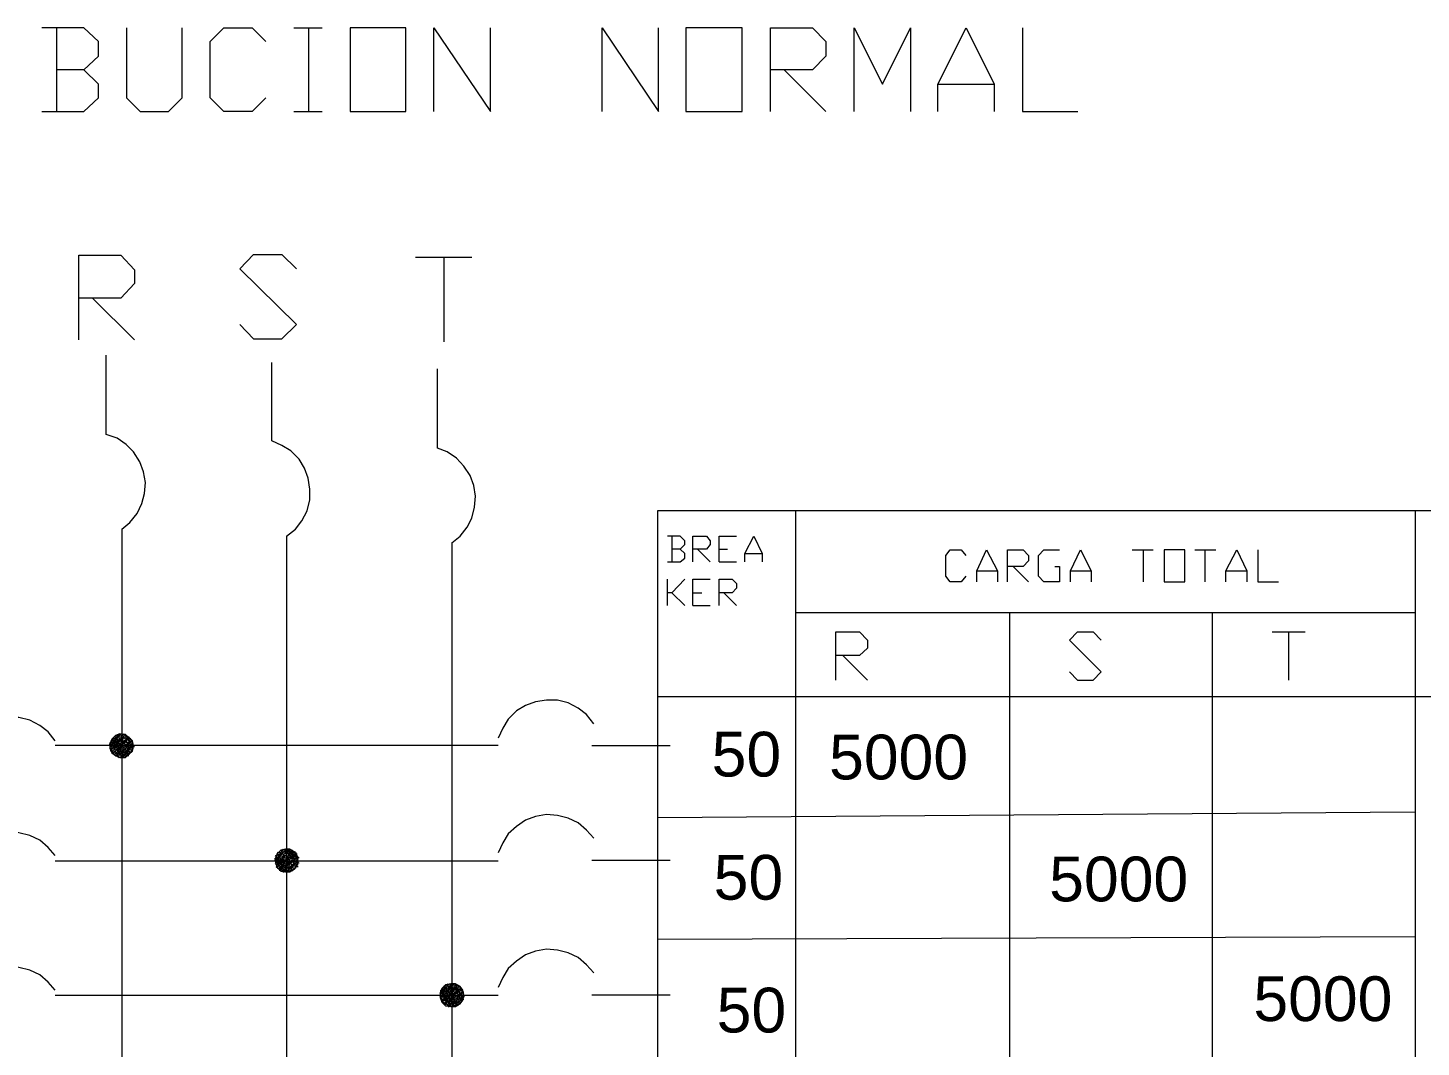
# Model space of a CAD drawing. Header units: metres. Extents: x 0 to 175, y -70 to 21.
# Drawn here: x 60.83 to 63.636, y -41.946 to -39.893 of the extents above; entities that cross this region are included whole.
import ezdxf

# ---------------------------------------------------------------- set-up
doc = ezdxf.new("R2010")
doc.units = ezdxf.units.M
doc.header["$LTSCALE"] = 0.5
doc.layers.add('TABLA', color=7, linetype='Continuous')
doc.layers.add('TABLERO', color=7, linetype='Continuous')
doc.styles.get("Standard").update_dxf_attribs({"font": 'arial.ttf'})

msp = doc.modelspace()

# ---------------------------------------------------------------- linework, layer by layer
at = {"layer": 'TABLA', "color": 7, "linetype": 'Continuous', "lineweight": 18, "true_color": 0x000007}
for p, q in [((60.8875, -39.8931), (60.8875, -40.0616)), ((61.3656, -39.8931), (61.4224, -39.8931)), ((61.3949, -39.8931), (61.3949, -40.0616)), ((62.353, -39.9774), (62.4373, -40.0616)), ((62.6626, -40.0067), (62.7762, -40.0067)), ((61.3656, -40.0616), (61.4224, -40.0616)), ((61.6105, -40.3547), (61.7241, -40.3547)), ((61.6673, -40.3547), (61.6673, -40.5251)), ((60.9602, -40.4372), (61.0444, -40.5214)), ((62.3762, -40.8658), (62.3762, -43.1979)), ((63.6238, -40.8658), (63.6238, -43.1979)), ((61.0188, -40.9025), (61.0188, -43.1264)), ((61.3504, -40.9171), (61.3504, -43.1264)), ((61.6838, -40.93), (61.6838, -43.1264)), ((62.1271, -40.9171), (62.1271, -40.9684)), ((62.1784, -40.9428), (62.204, -40.9684)), ((62.2224, -40.9428), (62.2388, -40.9428)), ((62.2224, -40.9684), (62.2572, -40.9684)), ((62.2736, -40.9519), (62.3085, -40.9519)), ((63.054, -40.9446), (63.0962, -40.9446)), ((63.076, -40.9446), (63.076, -41.0087)), ((63.1804, -40.9446), (63.2226, -40.9446)), ((63.2006, -40.9446), (63.2006, -41.0087)), ((62.7408, -40.9867), (62.7829, -40.9867)), ((62.8141, -40.9776), (62.8452, -41.0087)), ((62.9295, -40.9867), (62.9716, -40.9867)), ((63.2427, -40.9867), (63.2849, -40.9867)), ((62.1179, -41.0564), (62.1179, -41.0032)), ((62.1271, -41.0307), (62.1527, -41.0564)), ((62.1692, -41.0307), (62.1875, -41.0307)), ((62.2315, -41.0307), (62.2572, -41.0564)), ((62.1692, -41.0564), (62.204, -41.0564)), ((63.6238, -41.071), (62.3762, -41.071)), ((62.8067, -41.071), (62.8067, -43.1979)), ((63.2152, -41.071), (63.2152, -43.1979)), ((63.3362, -41.1095), (63.4021, -41.1095)), ((63.3691, -41.1095), (63.3691, -41.2066)), ((62.4715, -41.1571), (62.521, -41.2066)), ((62.0978, -41.2395), (65.2395, -41.2395)), ((60.995, -41.3366), (60.995, -41.3348)), ((60.9968, -41.3293), (60.9986, -41.3293)), ((60.9968, -41.333), (60.9986, -41.3311)), ((60.9968, -41.3348), (60.9986, -41.3348)), ((60.9968, -41.3366), (60.9986, -41.3348)), ((60.9986, -41.3275), (61.0005, -41.3256)), ((60.9986, -41.3293), (61.0005, -41.3293)), ((60.9986, -41.333), (61.0005, -41.333)), ((61.0005, -41.3293), (61.0041, -41.3275)), ((61.0005, -41.3311), (61.0023, -41.3311)), ((61.0005, -41.333), (61.0023, -41.3311)), ((61.0023, -41.3238), (61.0041, -41.322)), ((61.0023, -41.3293), (61.0041, -41.3293)), ((61.0023, -41.3348), (61.0041, -41.333)), ((61.0041, -41.3256), (61.0078, -41.3238)), ((61.0041, -41.3293), (61.006, -41.3256)), ((61.0041, -41.3366), (61.006, -41.3348)), ((61.006, -41.3201), (61.0078, -41.3183)), ((61.006, -41.3238), (61.0078, -41.3201)), ((61.006, -41.3311), (61.0078, -41.3293)), ((61.0078, -41.322), (61.0115, -41.3201)), ((61.0078, -41.3256), (61.0096, -41.322)), ((61.0078, -41.333), (61.0115, -41.3311)), ((61.0078, -41.3366), (61.0096, -41.333)), ((61.0078, -41.3348), (61.0096, -41.3348)), ((61.0096, -41.3201), (61.0115, -41.3165)), ((61.0096, -41.3238), (61.0133, -41.322)), ((61.0096, -41.3275), (61.0115, -41.3256)), ((61.0115, -41.3183), (61.0151, -41.3165)), ((61.0115, -41.322), (61.0133, -41.3183)), ((61.0115, -41.3293), (61.0151, -41.3275)), ((61.0115, -41.333), (61.0133, -41.3293)), ((61.0133, -41.3201), (61.017, -41.3183)), ((61.0133, -41.3238), (61.0151, -41.322)), ((61.0133, -41.3275), (61.0151, -41.3238)), ((61.0133, -41.3311), (61.017, -41.3293)), ((61.0133, -41.3348), (61.0151, -41.333)), ((61.0151, -41.3183), (61.017, -41.3147)), ((61.0151, -41.3256), (61.0188, -41.3238)), ((61.0151, -41.3293), (61.017, -41.3256)), ((61.0151, -41.3366), (61.0188, -41.3348)), ((61.017, -41.3201), (61.0188, -41.3183)), ((61.017, -41.3238), (61.0188, -41.3201)), ((61.017, -41.3275), (61.0188, -41.3275)), ((61.017, -41.3311), (61.0188, -41.3293)), ((61.0188, -41.3165), (61.0188, -41.3147)), ((61.0188, -41.3165), (61.0206, -41.3165)), ((61.0188, -41.3201), (61.0206, -41.3201)), ((61.0188, -41.322), (61.0225, -41.3201)), ((61.0188, -41.3256), (61.0206, -41.322)), ((61.0188, -41.3256), (61.0206, -41.3256)), ((61.0188, -41.3275), (61.0206, -41.3256)), ((61.0188, -41.3293), (61.0206, -41.3293)), ((61.0188, -41.3311), (61.0206, -41.3311)), ((61.0188, -41.333), (61.0225, -41.3311)), ((61.0188, -41.3366), (61.0206, -41.333)), ((61.0206, -41.3183), (61.0225, -41.3165)), ((61.0206, -41.3238), (61.0243, -41.322)), ((61.0206, -41.3275), (61.0225, -41.3238)), ((61.0206, -41.3311), (61.0225, -41.3275)), ((61.0206, -41.3348), (61.0243, -41.333)), ((61.0225, -41.3183), (61.0243, -41.3165)), ((61.0225, -41.322), (61.0243, -41.3183)), ((61.0225, -41.3293), (61.0261, -41.3275)), ((61.0225, -41.333), (61.0243, -41.3293)), ((61.0225, -41.3385), (61.0261, -41.3348)), ((61.0243, -41.3256), (61.0261, -41.3238)), ((61.0243, -41.3311), (61.0279, -41.3293)), ((61.0243, -41.3348), (61.0261, -41.3311)), ((61.0261, -41.3183), (61.0261, -41.3165)), ((61.0261, -41.3201), (61.0279, -41.3183)), ((61.0261, -41.3256), (61.0298, -41.3238)), ((61.0261, -41.3293), (61.0279, -41.3256)), ((61.0261, -41.3366), (61.0298, -41.3348)), ((61.0279, -41.322), (61.0298, -41.3201)), ((61.0279, -41.3275), (61.0316, -41.3256)), ((61.0279, -41.3311), (61.0298, -41.3275)), ((61.0279, -41.333), (61.0298, -41.3311)), ((61.0298, -41.322), (61.0316, -41.3201)), ((61.0298, -41.3256), (61.0316, -41.322)), ((61.0298, -41.333), (61.0334, -41.3311)), ((61.0298, -41.3366), (61.0316, -41.333)), ((61.0316, -41.3238), (61.0334, -41.3238)), ((61.0316, -41.3275), (61.0353, -41.3238)), ((61.0316, -41.3293), (61.0334, -41.3275)), ((61.0316, -41.3348), (61.0353, -41.333)), ((61.0316, -41.3385), (61.0334, -41.3348)), ((61.0334, -41.322), (61.0334, -41.3201)), ((61.0334, -41.3238), (61.0353, -41.322)), ((61.0334, -41.3293), (61.0371, -41.3256)), ((61.0334, -41.333), (61.0353, -41.3293)), ((61.0353, -41.3256), (61.0371, -41.3238)), ((61.0353, -41.3311), (61.0389, -41.3293)), ((61.0353, -41.3348), (61.0371, -41.3311)), ((61.0353, -41.3366), (61.0371, -41.3348)), ((61.0371, -41.3293), (61.0389, -41.3275)), ((61.0371, -41.3366), (61.0408, -41.333)), ((61.0389, -41.3311), (61.0408, -41.3293)), ((61.0389, -41.333), (61.0408, -41.3311)), ((61.0408, -41.3366), (61.0408, -41.3348)), ((61.7772, -41.3385), (60.8851, -41.3385)), ((60.995, -41.3366), (60.9968, -41.3366)), ((60.995, -41.3385), (60.9968, -41.3385)), ((60.995, -41.3403), (60.9968, -41.3385)), ((60.995, -41.3421), (60.9968, -41.3403)), ((60.995, -41.344), (60.9968, -41.344)), ((60.9968, -41.3421), (61.0005, -41.3385)), ((60.9968, -41.3458), (60.9986, -41.3421)), ((60.9968, -41.3476), (60.9986, -41.3458)), ((60.9968, -41.3495), (60.9968, -41.3476)), ((60.9986, -41.3385), (61.0005, -41.3366)), ((60.9986, -41.3385), (61.0005, -41.3385)), ((60.9986, -41.344), (61.0023, -41.3421)), ((60.9986, -41.3476), (61.0005, -41.344)), ((60.9986, -41.3495), (61.0005, -41.3476)), ((60.9986, -41.3513), (61.0005, -41.3513)), ((60.9986, -41.3531), (61.0005, -41.3531)), ((61.0005, -41.3403), (61.0023, -41.3385)), ((61.0005, -41.3421), (61.0023, -41.3421)), ((61.0005, -41.3531), (61.0023, -41.3495)), ((61.0005, -41.355), (61.0023, -41.3531)), ((61.0023, -41.3385), (61.0041, -41.3385)), ((61.0023, -41.3403), (61.0041, -41.3403)), ((61.0023, -41.3458), (61.0041, -41.344)), ((61.0023, -41.3513), (61.006, -41.3495)), ((61.0023, -41.355), (61.0041, -41.3513)), ((61.0023, -41.3568), (61.0041, -41.355)), ((61.0041, -41.3385), (61.006, -41.3385)), ((61.0041, -41.3403), (61.0041, -41.3385)), ((61.0041, -41.3385), (61.006, -41.3385)), ((61.0041, -41.3476), (61.006, -41.3458)), ((61.0041, -41.3495), (61.006, -41.3495)), ((61.0041, -41.3586), (61.006, -41.3568)), ((61.006, -41.3366), (61.0078, -41.3366)), ((61.006, -41.3421), (61.0078, -41.3403)), ((61.006, -41.3476), (61.0096, -41.3458)), ((61.006, -41.3513), (61.0078, -41.3476)), ((61.006, -41.3531), (61.0078, -41.3513)), ((61.006, -41.3586), (61.0096, -41.3568)), ((61.0078, -41.3385), (61.0096, -41.3385)), ((61.0078, -41.344), (61.0096, -41.3421)), ((61.0078, -41.3458), (61.0096, -41.3458)), ((61.0078, -41.355), (61.0096, -41.3531)), ((61.0078, -41.3605), (61.0078, -41.3586)), ((61.0096, -41.3385), (61.0115, -41.3366)), ((61.0096, -41.344), (61.0115, -41.344)), ((61.0096, -41.3495), (61.0115, -41.3476)), ((61.0096, -41.355), (61.0133, -41.3531)), ((61.0096, -41.3586), (61.0115, -41.355)), ((61.0096, -41.3605), (61.0115, -41.3586)), ((61.0115, -41.3403), (61.0133, -41.3385)), ((61.0115, -41.344), (61.0133, -41.3403)), ((61.0115, -41.3421), (61.0133, -41.3421)), ((61.0115, -41.3458), (61.0133, -41.3458)), ((61.0115, -41.3513), (61.0133, -41.3495)), ((61.0115, -41.3531), (61.0133, -41.3531)), ((61.0115, -41.3623), (61.0133, -41.3605)), ((61.0133, -41.3385), (61.0151, -41.3385)), ((61.0133, -41.3458), (61.0151, -41.344)), ((61.0133, -41.3513), (61.017, -41.3476)), ((61.0133, -41.355), (61.0151, -41.3513)), ((61.0133, -41.3568), (61.0151, -41.355)), ((61.0133, -41.3623), (61.017, -41.3605)), ((61.0151, -41.3385), (61.017, -41.3366)), ((61.0151, -41.3385), (61.017, -41.3385)), ((61.0151, -41.3403), (61.0151, -41.3385)), ((61.0151, -41.3421), (61.017, -41.3421)), ((61.0151, -41.3476), (61.017, -41.3458)), ((61.0151, -41.3495), (61.017, -41.3495)), ((61.0151, -41.3531), (61.017, -41.3531)), ((61.0151, -41.3586), (61.017, -41.3568)), ((61.017, -41.3385), (61.0188, -41.3385)), ((61.017, -41.3385), (61.0188, -41.3385)), ((61.017, -41.3421), (61.0188, -41.3403)), ((61.017, -41.3513), (61.0188, -41.3495)), ((61.017, -41.3531), (61.0188, -41.3513)), ((61.017, -41.3586), (61.0188, -41.3586)), ((61.017, -41.3623), (61.0188, -41.3605)), ((61.017, -41.3623), (61.0188, -41.3623)), ((61.0188, -41.3366), (61.0206, -41.3366)), ((61.0188, -41.3385), (61.0206, -41.3366)), ((61.0188, -41.3421), (61.0225, -41.3385)), ((61.0188, -41.3403), (61.0206, -41.3403)), ((61.0188, -41.344), (61.0206, -41.3421)), ((61.0188, -41.3476), (61.0206, -41.344)), ((61.0188, -41.3458), (61.0206, -41.3458)), ((61.0188, -41.3476), (61.0206, -41.3476)), ((61.0188, -41.3495), (61.0206, -41.3476)), ((61.0188, -41.3495), (61.0206, -41.3495)), ((61.0188, -41.3513), (61.0206, -41.3513)), ((61.0188, -41.355), (61.0206, -41.3531)), ((61.0188, -41.3568), (61.0206, -41.3568)), ((61.0188, -41.3605), (61.0188, -41.3586)), ((61.0188, -41.3605), (61.0206, -41.3605)), ((61.0206, -41.3385), (61.0225, -41.3366)), ((61.0206, -41.3385), (61.0225, -41.3385)), ((61.0206, -41.3458), (61.0243, -41.344)), ((61.0206, -41.3495), (61.0225, -41.3476)), ((61.0206, -41.3586), (61.0225, -41.355)), ((61.0206, -41.3605), (61.0225, -41.3586)), ((61.0225, -41.3403), (61.0243, -41.3385)), ((61.0225, -41.344), (61.0243, -41.3403)), ((61.0225, -41.3458), (61.0243, -41.3458)), ((61.0225, -41.3513), (61.0243, -41.3495)), ((61.0225, -41.3531), (61.0243, -41.3531)), ((61.0225, -41.3568), (61.0243, -41.3568)), ((61.0225, -41.3623), (61.0243, -41.3605)), ((61.0243, -41.3385), (61.0261, -41.3385)), ((61.0243, -41.3421), (61.0279, -41.3403)), ((61.0243, -41.3458), (61.0261, -41.344)), ((61.0243, -41.3531), (61.0279, -41.3513)), ((61.0243, -41.355), (61.0261, -41.355)), ((61.0243, -41.3568), (61.0261, -41.355)), ((61.0261, -41.3385), (61.0279, -41.3366)), ((61.0261, -41.3403), (61.0261, -41.3385)), ((61.0261, -41.3476), (61.0279, -41.3458)), ((61.0261, -41.3513), (61.0279, -41.3476)), ((61.0261, -41.3531), (61.0279, -41.3531)), ((61.0261, -41.3586), (61.0279, -41.3568)), ((61.0261, -41.3605), (61.0279, -41.3605)), ((61.0279, -41.3385), (61.0316, -41.3366)), ((61.0279, -41.3385), (61.0298, -41.3385)), ((61.0279, -41.3421), (61.0298, -41.3385)), ((61.0279, -41.3495), (61.0316, -41.3476)), ((61.0279, -41.3531), (61.0298, -41.3513)), ((61.0298, -41.3403), (61.0334, -41.3385)), ((61.0298, -41.344), (61.0334, -41.3421)), ((61.0298, -41.3476), (61.0316, -41.344)), ((61.0298, -41.3495), (61.0316, -41.3495)), ((61.0298, -41.355), (61.0316, -41.3531)), ((61.0298, -41.3605), (61.0298, -41.3586)), ((61.0316, -41.3458), (61.0353, -41.344)), ((61.0316, -41.3495), (61.0334, -41.3458)), ((61.0316, -41.3568), (61.0353, -41.355)), ((61.0316, -41.3586), (61.0334, -41.3586)), ((61.0334, -41.3385), (61.0353, -41.3385)), ((61.0334, -41.3403), (61.0353, -41.3385)), ((61.0334, -41.344), (61.0353, -41.3403)), ((61.0334, -41.3476), (61.0371, -41.3458)), ((61.0334, -41.3513), (61.0353, -41.3495)), ((61.0334, -41.355), (61.0353, -41.3513)), ((61.0353, -41.3385), (61.0371, -41.3385)), ((61.0353, -41.3421), (61.0389, -41.3403)), ((61.0353, -41.3458), (61.0371, -41.3421)), ((61.0353, -41.3531), (61.0389, -41.3513)), ((61.0371, -41.3385), (61.0389, -41.3366)), ((61.0371, -41.3403), (61.0371, -41.3385)), ((61.0371, -41.344), (61.0408, -41.3421)), ((61.0371, -41.3476), (61.0408, -41.3458)), ((61.0371, -41.3513), (61.0389, -41.3476)), ((61.0389, -41.3385), (61.0426, -41.3366)), ((61.0389, -41.3385), (61.0408, -41.3385)), ((61.0389, -41.3421), (61.0408, -41.3385)), ((61.0408, -41.344), (61.0426, -41.344)), ((61.0408, -41.3476), (61.0408, -41.3458)), ((61.0426, -41.3403), (61.0444, -41.3403)), ((61.9659, -41.3385), (62.1234, -41.3385)), ((62.0978, -41.4832), (63.623, -41.4719)), ((61.332, -41.5565), (61.3339, -41.5528)), ((61.3339, -41.5583), (61.3375, -41.5565)), ((61.3339, -41.562), (61.3357, -41.5583)), ((61.3357, -41.5528), (61.3375, -41.551)), ((61.3357, -41.5546), (61.3375, -41.5528)), ((61.3357, -41.5601), (61.3394, -41.5583)), ((61.3375, -41.5546), (61.3412, -41.5528)), ((61.3375, -41.5583), (61.3394, -41.5546)), ((61.3394, -41.551), (61.3412, -41.5491)), ((61.3394, -41.5565), (61.343, -41.5546)), ((61.3394, -41.5601), (61.3412, -41.5565)), ((61.3412, -41.551), (61.3449, -41.5473)), ((61.3412, -41.5546), (61.343, -41.551)), ((61.343, -41.5528), (61.3467, -41.551)), ((61.343, -41.5565), (61.3449, -41.5528)), ((61.343, -41.5583), (61.3449, -41.5565)), ((61.3449, -41.5491), (61.3467, -41.5473)), ((61.3449, -41.551), (61.3467, -41.551)), ((61.3449, -41.562), (61.3467, -41.5583)), ((61.3467, -41.5491), (61.3504, -41.5473)), ((61.3467, -41.5546), (61.3485, -41.5528)), ((61.3467, -41.5601), (61.3504, -41.5583)), ((61.3485, -41.5565), (61.3504, -41.5546)), ((61.3504, -41.5473), (61.3522, -41.5473)), ((61.3504, -41.551), (61.3522, -41.5491)), ((61.3504, -41.551), (61.3522, -41.551)), ((61.3504, -41.5565), (61.354, -41.5546)), ((61.3504, -41.5565), (61.3522, -41.5565)), ((61.3504, -41.5583), (61.3522, -41.5565)), ((61.3504, -41.5601), (61.3504, -41.5583)), ((61.3522, -41.5473), (61.354, -41.5473)), ((61.3522, -41.5528), (61.354, -41.551)), ((61.3522, -41.5546), (61.354, -41.5546)), ((61.354, -41.5473), (61.3559, -41.5473)), ((61.354, -41.5528), (61.3577, -41.5491)), ((61.354, -41.5583), (61.3559, -41.5565)), ((61.3559, -41.5491), (61.3577, -41.5473)), ((61.3559, -41.551), (61.3577, -41.551)), ((61.3559, -41.5546), (61.3577, -41.5546)), ((61.3559, -41.5601), (61.3577, -41.5583)), ((61.3577, -41.5546), (61.3595, -41.5528)), ((61.3595, -41.5491), (61.3595, -41.5473)), ((61.3595, -41.551), (61.3614, -41.551)), ((61.3595, -41.5565), (61.3614, -41.5546)), ((61.3595, -41.5583), (61.3614, -41.5583)), ((61.3614, -41.551), (61.3632, -41.5491)), ((61.3614, -41.5601), (61.365, -41.5565)), ((61.3632, -41.5528), (61.365, -41.551)), ((61.3632, -41.5546), (61.365, -41.5546)), ((61.3632, -41.5583), (61.365, -41.5583)), ((61.365, -41.5546), (61.3669, -41.5528)), ((61.365, -41.5583), (61.3669, -41.5565)), ((61.3669, -41.5528), (61.3687, -41.5528)), ((61.3669, -41.5546), (61.3687, -41.5546)), ((61.3669, -41.5601), (61.3687, -41.5583)), ((61.3687, -41.5546), (61.3705, -41.5546)), ((61.3705, -41.5565), (61.3723, -41.5565)), ((61.7772, -41.5711), (60.8851, -41.5711)), ((61.3265, -41.5675), (61.3284, -41.5656)), ((61.3265, -41.5693), (61.3284, -41.5693)), ((61.3284, -41.5638), (61.3302, -41.5638)), ((61.3284, -41.5675), (61.332, -41.5656)), ((61.3284, -41.5711), (61.3302, -41.5693)), ((61.3284, -41.5711), (61.3302, -41.5711)), ((61.3284, -41.573), (61.3302, -41.5711)), ((61.3284, -41.5748), (61.3302, -41.5748)), ((61.3284, -41.5784), (61.3302, -41.5766)), ((61.3302, -41.562), (61.332, -41.5601)), ((61.3302, -41.5656), (61.332, -41.562)), ((61.3302, -41.5675), (61.332, -41.5675)), ((61.3302, -41.573), (61.332, -41.5711)), ((61.3302, -41.5748), (61.332, -41.5748)), ((61.3302, -41.5784), (61.332, -41.5784)), ((61.3302, -41.5803), (61.332, -41.5803)), ((61.3302, -41.5839), (61.332, -41.5821)), ((61.332, -41.5638), (61.3357, -41.562)), ((61.332, -41.5675), (61.3339, -41.5638)), ((61.332, -41.5748), (61.3357, -41.573)), ((61.332, -41.5766), (61.3339, -41.5766)), ((61.332, -41.5784), (61.3339, -41.5766)), ((61.332, -41.5858), (61.3339, -41.5839)), ((61.3339, -41.5693), (61.3357, -41.5675)), ((61.3339, -41.5748), (61.3357, -41.5748)), ((61.3339, -41.5803), (61.3357, -41.5784)), ((61.3339, -41.5858), (61.3357, -41.5858)), ((61.3357, -41.5638), (61.3375, -41.5601)), ((61.3357, -41.5711), (61.3357, -41.5693)), ((61.3357, -41.5711), (61.3375, -41.5711)), ((61.3357, -41.5748), (61.3375, -41.5711)), ((61.3357, -41.5821), (61.3375, -41.5803)), ((61.3357, -41.5839), (61.3375, -41.5839)), ((61.3357, -41.5858), (61.3375, -41.5839)), ((61.3375, -41.562), (61.3412, -41.5601)), ((61.3375, -41.5656), (61.3394, -41.5638)), ((61.3375, -41.5693), (61.3394, -41.5656)), ((61.3375, -41.5711), (61.3394, -41.5693)), ((61.3375, -41.5766), (61.3394, -41.5748)), ((61.3375, -41.5821), (61.3394, -41.5821)), ((61.3375, -41.5876), (61.3394, -41.5858)), ((61.3394, -41.5675), (61.343, -41.5656)), ((61.3394, -41.5711), (61.3412, -41.5675)), ((61.3394, -41.5711), (61.3412, -41.5711)), ((61.3394, -41.5784), (61.343, -41.5766)), ((61.3394, -41.5821), (61.3412, -41.5784)), ((61.3394, -41.5803), (61.3412, -41.5803)), ((61.3394, -41.5839), (61.3412, -41.5839)), ((61.3394, -41.5894), (61.3412, -41.5876)), ((61.3412, -41.562), (61.3449, -41.5601)), ((61.3412, -41.5656), (61.343, -41.562)), ((61.3412, -41.5693), (61.3449, -41.5675)), ((61.3412, -41.573), (61.343, -41.5711)), ((61.3412, -41.5839), (61.343, -41.5821)), ((61.343, -41.5638), (61.3467, -41.562)), ((61.343, -41.5675), (61.3449, -41.5638)), ((61.343, -41.5748), (61.3467, -41.573)), ((61.343, -41.5784), (61.3449, -41.5748)), ((61.343, -41.5858), (61.3449, -41.5839)), ((61.343, -41.5894), (61.3449, -41.5858)), ((61.343, -41.5876), (61.3449, -41.5876)), ((61.3449, -41.5656), (61.3485, -41.5638)), ((61.3449, -41.5693), (61.3467, -41.5675)), ((61.3449, -41.573), (61.3467, -41.5711)), ((61.3449, -41.5766), (61.3485, -41.5748)), ((61.3449, -41.5803), (61.3467, -41.5784)), ((61.3467, -41.5638), (61.3485, -41.5601)), ((61.3467, -41.5711), (61.3467, -41.5693)), ((61.3467, -41.5711), (61.3485, -41.5711)), ((61.3467, -41.5748), (61.3485, -41.5711)), ((61.3467, -41.5821), (61.3504, -41.5803)), ((61.3467, -41.5858), (61.3485, -41.5821)), ((61.3467, -41.5839), (61.3485, -41.5839)), ((61.3467, -41.5876), (61.3485, -41.5876)), ((61.3485, -41.5656), (61.3504, -41.5638)), ((61.3485, -41.5693), (61.3504, -41.5656)), ((61.3485, -41.5711), (61.3504, -41.5693)), ((61.3485, -41.573), (61.3504, -41.5711)), ((61.3485, -41.5766), (61.3504, -41.5748)), ((61.3485, -41.5839), (61.3504, -41.5821)), ((61.3485, -41.5876), (61.3504, -41.5858)), ((61.3504, -41.562), (61.3522, -41.5601)), ((61.3504, -41.562), (61.3522, -41.562)), ((61.3504, -41.5656), (61.3522, -41.5656)), ((61.3504, -41.5675), (61.354, -41.5656)), ((61.3504, -41.5675), (61.3522, -41.5675)), ((61.3504, -41.5693), (61.3522, -41.5675)), ((61.3504, -41.5711), (61.3504, -41.5693)), ((61.3504, -41.5711), (61.3522, -41.5711)), ((61.3504, -41.5711), (61.3522, -41.5711)), ((61.3504, -41.5748), (61.3522, -41.5748)), ((61.3504, -41.5784), (61.354, -41.5766)), ((61.3504, -41.5784), (61.3522, -41.5784)), ((61.3504, -41.5803), (61.3522, -41.5784)), ((61.3504, -41.5821), (61.3504, -41.5803)), ((61.3504, -41.5821), (61.3522, -41.5821)), ((61.3504, -41.5894), (61.3522, -41.5876)), ((61.3522, -41.5638), (61.354, -41.562)), ((61.3522, -41.5693), (61.3559, -41.5675)), ((61.3522, -41.573), (61.354, -41.5711)), ((61.3522, -41.5766), (61.354, -41.573)), ((61.3522, -41.5803), (61.3559, -41.5784)), ((61.3522, -41.5839), (61.354, -41.5821)), ((61.354, -41.5638), (61.3577, -41.562)), ((61.354, -41.5675), (61.3559, -41.5638)), ((61.354, -41.5711), (61.354, -41.5693)), ((61.354, -41.5748), (61.3577, -41.573)), ((61.354, -41.5784), (61.3559, -41.5748)), ((61.354, -41.5858), (61.3577, -41.5839)), ((61.354, -41.5894), (61.3559, -41.5858)), ((61.3559, -41.5711), (61.3577, -41.5711)), ((61.3559, -41.5766), (61.3595, -41.5748)), ((61.3559, -41.5803), (61.3577, -41.5766)), ((61.3559, -41.5876), (61.3595, -41.5858)), ((61.3577, -41.5638), (61.3595, -41.5601)), ((61.3577, -41.5656), (61.3595, -41.5638)), ((61.3577, -41.5711), (61.3577, -41.5693)), ((61.3577, -41.5711), (61.3595, -41.5711)), ((61.3577, -41.5748), (61.3595, -41.5711)), ((61.3577, -41.5821), (61.3614, -41.5803)), ((61.3577, -41.5858), (61.3595, -41.5821)), ((61.3595, -41.562), (61.3614, -41.562)), ((61.3595, -41.5675), (61.3614, -41.5656)), ((61.3595, -41.5711), (61.3614, -41.5693)), ((61.3595, -41.573), (61.3632, -41.5711)), ((61.3595, -41.5766), (61.3614, -41.573)), ((61.3595, -41.5784), (61.3614, -41.5766)), ((61.3595, -41.5839), (61.3632, -41.5821)), ((61.3595, -41.5876), (61.3614, -41.5839)), ((61.3614, -41.562), (61.3632, -41.5601)), ((61.3614, -41.5711), (61.3632, -41.5675)), ((61.3614, -41.5711), (61.3632, -41.5711)), ((61.3614, -41.5784), (61.365, -41.5766)), ((61.3614, -41.5821), (61.3632, -41.5784)), ((61.3614, -41.5858), (61.365, -41.5839)), ((61.3614, -41.5894), (61.365, -41.5876)), ((61.3632, -41.5638), (61.365, -41.562)), ((61.3632, -41.5693), (61.365, -41.5693)), ((61.3632, -41.573), (61.365, -41.5711)), ((61.3632, -41.5748), (61.365, -41.573)), ((61.3632, -41.5803), (61.3669, -41.5784)), ((61.3632, -41.5839), (61.365, -41.5803)), ((61.365, -41.5675), (61.3669, -41.5638)), ((61.365, -41.5693), (61.3669, -41.5675)), ((61.365, -41.5784), (61.3669, -41.5748)), ((61.365, -41.5858), (61.3687, -41.5839)), ((61.365, -41.5894), (61.3669, -41.5858)), ((61.3669, -41.562), (61.3687, -41.562)), ((61.3669, -41.5656), (61.3687, -41.5656)), ((61.3669, -41.5711), (61.3687, -41.5693)), ((61.3669, -41.5711), (61.3687, -41.5711)), ((61.3669, -41.5766), (61.3705, -41.5748)), ((61.3669, -41.5803), (61.3687, -41.5766)), ((61.3669, -41.5821), (61.3687, -41.5803)), ((61.3687, -41.562), (61.3723, -41.5601)), ((61.3687, -41.5638), (61.3705, -41.5638)), ((61.3687, -41.5656), (61.3705, -41.5638)), ((61.3687, -41.5748), (61.3705, -41.5711)), ((61.3687, -41.5858), (61.3705, -41.5821)), ((61.3705, -41.562), (61.3723, -41.562)), ((61.3705, -41.5675), (61.3723, -41.5656)), ((61.3705, -41.573), (61.3723, -41.573)), ((61.3705, -41.5766), (61.3742, -41.573)), ((61.3705, -41.5784), (61.3723, -41.5766)), ((61.3723, -41.562), (61.3723, -41.5601)), ((61.3723, -41.5693), (61.3742, -41.5675)), ((61.3723, -41.5711), (61.3742, -41.5711)), ((61.3723, -41.573), (61.3742, -41.5711)), ((61.3723, -41.5821), (61.3742, -41.5821)), ((61.3742, -41.5638), (61.376, -41.5638)), ((61.3742, -41.5748), (61.376, -41.5748)), ((61.9659, -41.5693), (62.1234, -41.5693)), ((61.3357, -41.5894), (61.3375, -41.5894)), ((61.3394, -41.5913), (61.3412, -41.5913)), ((61.3412, -41.5894), (61.343, -41.5894)), ((61.343, -41.5913), (61.3449, -41.5913)), ((61.343, -41.5931), (61.3449, -41.5931)), ((61.3449, -41.5913), (61.3467, -41.5894)), ((61.3467, -41.5931), (61.3485, -41.5913)), ((61.3485, -41.5931), (61.3504, -41.5931)), ((61.3504, -41.5894), (61.3522, -41.5894)), ((61.3504, -41.5913), (61.3522, -41.5894)), ((61.3504, -41.5913), (61.3522, -41.5913)), ((61.3504, -41.5931), (61.3504, -41.5913)), ((61.3504, -41.5931), (61.3522, -41.5931)), ((61.3522, -41.5913), (61.3559, -41.5894)), ((61.3522, -41.5931), (61.354, -41.5931)), ((61.354, -41.5913), (61.3559, -41.5913)), ((61.3559, -41.5913), (61.3577, -41.5894)), ((61.3577, -41.5931), (61.3595, -41.5913)), ((61.3614, -41.5913), (61.3632, -41.5894)), ((62.0978, -41.7287), (63.6233, -41.7232)), ((61.66, -41.8349), (61.6618, -41.8349)), ((61.6618, -41.8331), (61.6618, -41.8313)), ((61.6618, -41.8331), (61.6636, -41.8331)), ((61.6618, -41.8386), (61.6636, -41.8367)), ((61.6636, -41.8313), (61.6673, -41.8276)), ((61.6636, -41.8331), (61.6655, -41.8313)), ((61.6636, -41.8422), (61.6655, -41.8386)), ((61.6655, -41.8276), (61.6673, -41.8239)), ((61.6655, -41.8294), (61.6673, -41.8294)), ((61.6655, -41.8349), (61.6673, -41.8331)), ((61.6655, -41.8367), (61.6673, -41.8367)), ((61.6673, -41.8258), (61.6709, -41.8239)), ((61.6673, -41.8294), (61.6691, -41.8276)), ((61.6673, -41.8386), (61.6691, -41.8349)), ((61.6673, -41.8404), (61.6691, -41.8386)), ((61.6691, -41.8239), (61.6691, -41.8221)), ((61.6691, -41.8258), (61.6709, -41.8258)), ((61.6691, -41.8313), (61.6709, -41.8294)), ((61.6691, -41.8331), (61.6709, -41.8331)), ((61.6691, -41.8367), (61.6709, -41.8367)), ((61.6709, -41.8221), (61.6746, -41.8203)), ((61.6709, -41.8258), (61.6728, -41.8239)), ((61.6709, -41.8331), (61.6746, -41.8313)), ((61.6709, -41.8349), (61.6728, -41.8349)), ((61.6709, -41.8367), (61.6728, -41.8349)), ((61.6728, -41.8276), (61.6746, -41.8258)), ((61.6728, -41.8313), (61.6746, -41.8276)), ((61.6728, -41.8331), (61.6746, -41.8331)), ((61.6728, -41.8386), (61.6746, -41.8367)), ((61.6746, -41.8221), (61.6764, -41.8184)), ((61.6746, -41.8294), (61.6783, -41.8276)), ((61.6746, -41.8331), (61.6764, -41.8313)), ((61.6746, -41.8404), (61.6764, -41.8386)), ((61.6764, -41.8203), (61.6801, -41.8184)), ((61.6764, -41.8239), (61.6801, -41.8221)), ((61.6764, -41.8276), (61.6783, -41.8239)), ((61.6764, -41.8294), (61.6783, -41.8294)), ((61.6764, -41.8349), (61.6783, -41.8331)), ((61.6783, -41.8184), (61.6801, -41.8184)), ((61.6783, -41.8258), (61.6819, -41.8239)), ((61.6783, -41.8294), (61.6801, -41.8258)), ((61.6783, -41.8367), (61.6819, -41.8349)), ((61.6783, -41.8386), (61.6801, -41.8386)), ((61.6783, -41.8404), (61.6801, -41.8386)), ((61.6801, -41.8203), (61.6819, -41.8184)), ((61.6801, -41.8239), (61.6819, -41.8203)), ((61.6801, -41.8276), (61.6838, -41.8258)), ((61.6801, -41.8313), (61.6819, -41.8294)), ((61.6801, -41.8349), (61.6819, -41.8313)), ((61.6801, -41.8367), (61.6819, -41.8367)), ((61.6819, -41.8221), (61.6838, -41.8221)), ((61.6819, -41.8258), (61.6838, -41.8239)), ((61.6819, -41.8331), (61.6838, -41.8331)), ((61.6819, -41.8367), (61.6838, -41.8349)), ((61.6838, -41.8184), (61.6856, -41.8184)), ((61.6838, -41.8203), (61.6838, -41.8184)), ((61.6838, -41.8221), (61.6856, -41.8203)), ((61.6838, -41.8239), (61.6838, -41.8221)), ((61.6838, -41.8239), (61.6874, -41.8221)), ((61.6838, -41.8258), (61.6856, -41.8258)), ((61.6838, -41.8276), (61.6874, -41.8258)), ((61.6838, -41.8276), (61.6856, -41.8276)), ((61.6838, -41.8294), (61.6856, -41.8276)), ((61.6838, -41.8313), (61.6838, -41.8294)), ((61.6838, -41.8331), (61.6856, -41.8313)), ((61.6838, -41.8349), (61.6838, -41.8331)), ((61.6838, -41.8349), (61.6874, -41.8331)), ((61.6838, -41.8367), (61.6856, -41.8367)), ((61.6838, -41.8386), (61.6856, -41.8367)), ((61.6838, -41.8386), (61.6856, -41.8386)), ((61.6838, -41.8404), (61.6856, -41.8386)), ((61.6856, -41.8184), (61.6874, -41.8184)), ((61.6856, -41.8221), (61.6874, -41.8184)), ((61.6856, -41.8294), (61.6893, -41.8276)), ((61.6856, -41.8331), (61.6874, -41.8294)), ((61.6856, -41.8404), (61.6893, -41.8386)), ((61.6874, -41.8276), (61.6893, -41.8239)), ((61.6874, -41.8313), (61.6911, -41.8294)), ((61.6874, -41.8349), (61.6893, -41.8331)), ((61.6874, -41.8386), (61.6893, -41.8349)), ((61.6893, -41.8184), (61.6911, -41.8184)), ((61.6893, -41.8203), (61.6911, -41.8184)), ((61.6893, -41.8258), (61.6929, -41.8239)), ((61.6893, -41.8294), (61.6911, -41.8258)), ((61.6893, -41.8367), (61.6929, -41.8349)), ((61.6893, -41.8404), (61.6911, -41.8367)), ((61.6911, -41.8239), (61.6929, -41.8203)), ((61.6911, -41.8276), (61.6948, -41.8258)), ((61.6911, -41.8349), (61.6929, -41.8313)), ((61.6911, -41.8386), (61.6948, -41.8367)), ((61.6929, -41.8221), (61.6948, -41.8203)), ((61.6929, -41.8258), (61.6948, -41.8221)), ((61.6929, -41.8331), (61.6966, -41.8313)), ((61.6929, -41.8367), (61.6948, -41.8331)), ((61.6948, -41.8313), (61.6966, -41.8276)), ((61.6948, -41.8349), (61.6984, -41.8331)), ((61.6948, -41.8386), (61.6966, -41.8349)), ((61.6948, -41.8422), (61.6966, -41.8386)), ((61.6966, -41.8221), (61.6984, -41.8221)), ((61.6966, -41.8239), (61.6984, -41.8221)), ((61.6966, -41.8294), (61.7003, -41.8276)), ((61.6966, -41.8331), (61.6984, -41.8294)), ((61.6966, -41.8404), (61.7003, -41.8386)), ((61.6984, -41.8258), (61.7003, -41.8239)), ((61.6984, -41.8313), (61.7021, -41.8294)), ((61.6984, -41.8386), (61.7003, -41.8349)), ((61.7003, -41.8258), (61.7021, -41.8258)), ((61.7003, -41.8294), (61.7021, -41.8276)), ((61.7003, -41.8367), (61.7039, -41.8349)), ((61.7003, -41.8404), (61.7021, -41.8367)), ((61.7021, -41.8276), (61.7039, -41.8276)), ((61.7021, -41.8331), (61.7039, -41.8313)), ((61.7021, -41.8386), (61.7058, -41.8367)), ((61.7021, -41.8422), (61.7039, -41.8386)), ((61.7039, -41.8331), (61.7058, -41.8313)), ((61.7039, -41.8367), (61.7058, -41.8331)), ((61.7058, -41.8349), (61.7076, -41.8349)), ((61.7058, -41.8386), (61.7076, -41.8367)), ((61.7058, -41.8404), (61.7076, -41.8386)), ((61.7772, -41.8422), (60.8851, -41.8422)), ((61.66, -41.8404), (61.6618, -41.8404)), ((61.66, -41.8422), (61.6618, -41.8422)), ((61.66, -41.8441), (61.6618, -41.8422)), ((61.66, -41.8459), (61.6618, -41.8459)), ((61.6618, -41.8422), (61.6636, -41.8404)), ((61.6618, -41.8441), (61.6655, -41.8422)), ((61.6618, -41.8496), (61.6636, -41.8477)), ((61.6618, -41.8514), (61.6636, -41.8514)), ((61.6636, -41.8422), (61.6655, -41.8422)), ((61.6636, -41.8496), (61.6673, -41.8477)), ((61.6636, -41.8532), (61.6655, -41.8496)), ((61.6636, -41.8551), (61.6655, -41.8532)), ((61.6655, -41.8404), (61.6673, -41.8404)), ((61.6655, -41.8459), (61.6673, -41.8441)), ((61.6655, -41.8514), (61.6691, -41.8496)), ((61.6655, -41.8551), (61.6673, -41.8514)), ((61.6655, -41.8569), (61.6673, -41.8551)), ((61.6673, -41.8496), (61.6691, -41.8459)), ((61.6673, -41.8569), (61.6709, -41.8551)), ((61.6673, -41.8587), (61.6691, -41.8569)), ((61.6691, -41.8422), (61.6709, -41.8404)), ((61.6691, -41.8422), (61.6709, -41.8422)), ((61.6691, -41.8477), (61.6728, -41.8459)), ((61.6691, -41.8532), (61.6709, -41.8514)), ((61.6691, -41.8587), (61.6728, -41.8569)), ((61.6691, -41.8606), (61.6709, -41.8606)), ((61.6709, -41.8459), (61.6728, -41.8422)), ((61.6709, -41.8569), (61.6728, -41.8532)), ((61.6709, -41.8606), (61.6709, -41.8587)), ((61.6728, -41.8404), (61.6746, -41.8404)), ((61.6728, -41.8441), (61.6746, -41.8441)), ((61.6728, -41.8496), (61.6746, -41.8477)), ((61.6728, -41.8551), (61.6764, -41.8532)), ((61.6728, -41.8587), (61.6746, -41.8551)), ((61.6728, -41.8606), (61.6746, -41.8587)), ((61.6728, -41.8624), (61.6746, -41.8624)), ((61.6746, -41.8422), (61.6764, -41.8422)), ((61.6746, -41.8441), (61.6764, -41.8422)), ((61.6746, -41.8532), (61.6764, -41.8496)), ((61.6746, -41.8624), (61.6764, -41.8606)), ((61.6764, -41.8404), (61.6783, -41.8404)), ((61.6764, -41.8459), (61.6783, -41.8441)), ((61.6764, -41.8514), (61.6801, -41.8496)), ((61.6764, -41.8569), (61.6783, -41.8551)), ((61.6764, -41.8624), (61.6801, -41.8606)), ((61.6764, -41.8642), (61.6783, -41.8642)), ((61.6783, -41.8477), (61.6801, -41.8459)), ((61.6783, -41.8496), (61.6801, -41.8496)), ((61.6783, -41.8606), (61.6801, -41.8569)), ((61.6783, -41.8642), (61.6783, -41.8624)), ((61.6801, -41.8422), (61.6819, -41.8404)), ((61.6801, -41.8422), (61.6819, -41.8422)), ((61.6801, -41.8477), (61.6819, -41.8477)), ((61.6801, -41.8532), (61.6819, -41.8514)), ((61.6801, -41.8587), (61.6838, -41.8569)), ((61.6801, -41.8624), (61.6819, -41.8587)), ((61.6801, -41.8642), (61.6819, -41.8624)), ((61.6819, -41.8441), (61.6838, -41.8422)), ((61.6819, -41.8459), (61.6838, -41.8459)), ((61.6819, -41.8477), (61.6838, -41.8459)), ((61.6819, -41.8496), (61.6838, -41.8496)), ((61.6819, -41.8551), (61.6838, -41.8532)), ((61.6819, -41.8569), (61.6838, -41.8569)), ((61.6819, -41.8642), (61.6838, -41.8624)), ((61.6838, -41.8422), (61.6838, -41.8404)), ((61.6838, -41.8422), (61.6856, -41.8422)), ((61.6838, -41.8441), (61.6856, -41.8441)), ((61.6838, -41.8477), (61.6874, -41.8441)), ((61.6838, -41.8459), (61.6856, -41.8459)), ((61.6838, -41.8496), (61.6856, -41.8477)), ((61.6838, -41.8496), (61.6856, -41.8496)), ((61.6838, -41.8532), (61.6856, -41.8532)), ((61.6838, -41.8551), (61.6874, -41.8532)), ((61.6838, -41.8587), (61.6856, -41.8587)), ((61.6838, -41.8606), (61.6856, -41.8587)), ((61.6838, -41.8606), (61.6856, -41.8606)), ((61.6838, -41.8642), (61.6856, -41.8642)), ((61.6856, -41.8422), (61.6874, -41.8422)), ((61.6856, -41.8441), (61.6874, -41.8422)), ((61.6856, -41.8514), (61.6874, -41.8496)), ((61.6856, -41.8532), (61.6874, -41.8532)), ((61.6856, -41.8569), (61.6874, -41.8569)), ((61.6856, -41.8624), (61.6874, -41.8606)), ((61.6856, -41.8642), (61.6874, -41.8642)), ((61.6874, -41.8422), (61.6874, -41.8404)), ((61.6874, -41.8422), (61.6893, -41.8422)), ((61.6874, -41.8459), (61.6893, -41.8441)), ((61.6874, -41.8514), (61.6893, -41.8514)), ((61.6874, -41.8569), (61.6893, -41.8551)), ((61.6874, -41.8624), (61.6911, -41.8606)), ((61.6874, -41.8642), (61.6893, -41.8624)), ((61.6893, -41.8422), (61.6911, -41.8404)), ((61.6893, -41.8477), (61.6911, -41.8459)), ((61.6893, -41.8514), (61.6911, -41.8477)), ((61.6893, -41.8496), (61.6911, -41.8496)), ((61.6893, -41.8532), (61.6911, -41.8532)), ((61.6893, -41.8587), (61.6911, -41.8569)), ((61.6893, -41.8606), (61.6911, -41.8606)), ((61.6911, -41.8422), (61.6929, -41.8404)), ((61.6911, -41.8422), (61.6929, -41.8422)), ((61.6911, -41.8496), (61.6948, -41.8477)), ((61.6911, -41.8532), (61.6929, -41.8514)), ((61.6911, -41.8587), (61.6948, -41.8551)), ((61.6911, -41.8624), (61.6948, -41.8587)), ((61.6911, -41.8642), (61.6929, -41.8624)), ((61.6929, -41.8441), (61.6966, -41.8422)), ((61.6929, -41.8477), (61.6948, -41.8441)), ((61.6929, -41.8459), (61.6948, -41.8459)), ((61.6929, -41.8551), (61.6948, -41.8532)), ((61.6929, -41.8569), (61.6948, -41.8569)), ((61.6929, -41.8606), (61.6948, -41.8606)), ((61.6948, -41.8422), (61.6966, -41.8422)), ((61.6948, -41.8459), (61.6984, -41.8441)), ((61.6948, -41.8496), (61.6966, -41.8477)), ((61.6948, -41.8569), (61.6984, -41.8551)), ((61.6948, -41.8606), (61.6966, -41.8587)), ((61.6966, -41.8441), (61.6984, -41.8422)), ((61.6966, -41.8514), (61.6984, -41.8496)), ((61.6966, -41.8551), (61.6984, -41.8514)), ((61.6966, -41.8532), (61.6984, -41.8532)), ((61.6966, -41.8569), (61.6984, -41.8569)), ((61.6984, -41.8422), (61.6984, -41.8404)), ((61.6984, -41.8422), (61.7003, -41.8422)), ((61.6984, -41.8459), (61.7003, -41.8422)), ((61.6984, -41.8532), (61.7021, -41.8514)), ((61.6984, -41.8569), (61.7003, -41.8551)), ((61.7003, -41.8422), (61.7021, -41.8404)), ((61.7003, -41.8477), (61.7039, -41.8459)), ((61.7003, -41.8514), (61.7021, -41.8477)), ((61.7021, -41.8422), (61.7039, -41.8422)), ((61.7021, -41.8459), (61.7039, -41.8422)), ((61.7021, -41.8496), (61.7058, -41.8477)), ((61.7021, -41.8532), (61.7039, -41.8496)), ((61.7039, -41.8441), (61.7076, -41.8422)), ((61.7039, -41.8477), (61.7058, -41.8441)), ((61.7058, -41.8459), (61.7076, -41.8459)), ((61.7058, -41.8496), (61.7076, -41.8496)), ((61.7076, -41.8441), (61.7094, -41.8441)), ((61.9659, -41.8404), (62.1234, -41.8404))]:
    msp.add_line(p, q, dxfattribs=at)
for points in [[(60.9424, -39.9774), (60.9718, -39.9499), (60.9718, -39.9206), (60.9424, -39.8931), (60.8582, -39.8931)], [(61.0285, -39.8931), (61.0285, -40.0341), (61.056, -40.0616), (61.1128, -40.0616), (61.1403, -40.0341), (61.1403, -39.8931)], [(61.3088, -40.0341), (61.2813, -40.0616), (61.2246, -40.0616), (61.1971, -40.0341), (61.1971, -39.9206), (61.2246, -39.8931), (61.2813, -39.8931), (61.3088, -39.9206)], [(61.6477, -40.0616), (61.6477, -39.8931), (61.7613, -40.0616), (61.7613, -39.8931)], [(61.9866, -40.0616), (61.9866, -39.8931), (62.1002, -40.0616), (62.1002, -39.8931)], [(62.3255, -40.0616), (62.3255, -39.8931), (62.4098, -39.8931), (62.4373, -39.9206), (62.4373, -39.9499), (62.4098, -39.9774), (62.3255, -39.9774)], [(62.4941, -40.0616), (62.4941, -39.8931), (62.5509, -40.0067), (62.6076, -39.8931), (62.6076, -40.0616)], [(62.6626, -40.0616), (62.6626, -40.0067), (62.7194, -39.8931), (62.7762, -40.0067), (62.7762, -40.0616)], [(62.833, -39.8931), (62.833, -40.0616), (62.9447, -40.0616)], [(60.8582, -40.0616), (60.9424, -40.0616), (60.9718, -40.0341), (60.9718, -40.0067), (60.9424, -39.9774), (60.8875, -39.9774)], [(60.9327, -40.5214), (60.9327, -40.3511), (61.017, -40.3511), (61.0444, -40.3804), (61.0444, -40.4079), (61.017, -40.4372), (60.9327, -40.4372)], [(61.2569, -40.4903), (61.2844, -40.5196), (61.3412, -40.5196), (61.3705, -40.4903), (61.2569, -40.3785), (61.2844, -40.3492), (61.3412, -40.3492), (61.3705, -40.3785)], [(61.0188, -40.9025), (61.0353, -40.8896), (61.0499, -40.8713), (61.0591, -40.8512), (61.0646, -40.831), (61.0664, -40.809), (61.0628, -40.7871), (61.0554, -40.7669), (61.0426, -40.7468), (61.0279, -40.7321), (61.0096, -40.7193), (60.9876, -40.712), (60.9876, -40.5526)], [(61.3504, -40.9171), (61.3687, -40.9025), (61.3815, -40.886), (61.3925, -40.8658), (61.398, -40.8439), (61.398, -40.8219), (61.3943, -40.7999), (61.387, -40.7797), (61.376, -40.7614), (61.3595, -40.7449), (61.3412, -40.7339), (61.3211, -40.7248), (61.3211, -40.5672)], [(61.6838, -40.93), (61.7003, -40.9171), (61.7149, -40.8988), (61.7241, -40.8805), (61.7296, -40.8585), (61.7314, -40.8365), (61.7277, -40.8145), (61.7204, -40.7944), (61.7076, -40.7761), (61.6929, -40.7596), (61.6746, -40.7468), (61.6545, -40.7394), (61.6545, -40.5801)], [(62.1436, -40.9428), (62.1527, -40.9336), (62.1527, -40.9263), (62.1436, -40.9171), (62.1179, -40.9171)], [(62.1692, -40.9684), (62.1692, -40.9171), (62.1967, -40.9171), (62.204, -40.9263), (62.204, -40.9336), (62.1967, -40.9428), (62.1692, -40.9428)], [(62.2224, -40.9684), (62.2224, -40.9171), (62.2572, -40.9171)], [(62.2736, -40.9684), (62.2736, -40.9519), (62.292, -40.9171), (62.3085, -40.9519), (62.3085, -40.9684)], [(62.1179, -40.9684), (62.1436, -40.9684), (62.1527, -40.9611), (62.1527, -40.9519), (62.1436, -40.9428), (62.1271, -40.9428)], [(62.7188, -40.9977), (62.7096, -41.0087), (62.6877, -41.0087), (62.6785, -40.9977), (62.6785, -40.9556), (62.6877, -40.9446), (62.7096, -40.9446), (62.7188, -40.9556)], [(62.7408, -41.0087), (62.7408, -40.9867), (62.7609, -40.9446), (62.7829, -40.9867), (62.7829, -41.0087)], [(62.8031, -41.0087), (62.8031, -40.9446), (62.8342, -40.9446), (62.8452, -40.9556), (62.8452, -40.9666), (62.8342, -40.9776), (62.8031, -40.9776)], [(62.8983, -40.9776), (62.9075, -40.9776), (62.9075, -41.0087), (62.8763, -41.0087), (62.8654, -40.9977), (62.8654, -40.9556), (62.8763, -40.9446), (62.9075, -40.9446)], [(62.9295, -41.0087), (62.9295, -40.9867), (62.9496, -40.9446), (62.9716, -40.9867), (62.9716, -41.0087)], [(63.2427, -41.0087), (63.2427, -40.9867), (63.2647, -40.9446), (63.2849, -40.9867), (63.2849, -41.0087)], [(63.3068, -40.9446), (63.3068, -41.0087), (63.349, -41.0087)], [(62.1527, -41.0032), (62.1271, -41.0307), (62.1179, -41.0307)], [(62.1692, -41.0564), (62.1692, -41.0032), (62.204, -41.0032)], [(62.2224, -41.0564), (62.2224, -41.0032), (62.248, -41.0032), (62.2572, -41.0124), (62.2572, -41.0215), (62.248, -41.0307), (62.2224, -41.0307)], [(62.4568, -41.2066), (62.4568, -41.1095), (62.5045, -41.1095), (62.521, -41.126), (62.521, -41.1425), (62.5045, -41.1571), (62.4568, -41.1571)], [(62.9276, -41.1901), (62.9441, -41.2066), (62.9753, -41.2066), (62.9918, -41.1901), (62.9276, -41.126), (62.9441, -41.1095), (62.9753, -41.1095), (62.9918, -41.126)], [(61.9695, -41.2945), (61.9549, -41.2762), (61.9384, -41.2634), (61.9183, -41.2524), (61.8963, -41.2469), (61.8743, -41.2469), (61.8523, -41.2505), (61.8322, -41.2579), (61.8138, -41.2689), (61.7973, -41.2853), (61.7864, -41.3037), (61.7772, -41.3238)], [(60.8851, -41.3293), (60.8704, -41.311), (60.8539, -41.2982), (60.8338, -41.2872), (60.8118, -41.2817), (60.7898, -41.2817), (60.7678, -41.2835), (60.7477, -41.2927), (60.7293, -41.3037), (60.7129, -41.3201), (60.7019, -41.3385), (60.6927, -41.3586)], [(60.995, -41.333), (60.9968, -41.3311), (61.0005, -41.3275), (61.0041, -41.3238)], [(60.9968, -41.3385), (60.9986, -41.3366), (61.0023, -41.333), (61.006, -41.3293), (61.0096, -41.3256)], [(60.9986, -41.3256), (61.0023, -41.322), (61.0041, -41.3201)], [(61.0005, -41.3385), (61.0041, -41.3348), (61.0078, -41.3311), (61.0115, -41.3275)], [(61.006, -41.3385), (61.0096, -41.3366), (61.0133, -41.333)], [(61.0115, -41.3385), (61.0151, -41.3348), (61.0188, -41.3311)], [(61.0188, -41.3183), (61.0206, -41.3165), (61.0225, -41.3147)], [(61.0243, -41.3238), (61.0279, -41.3201), (61.0298, -41.3183)], [(61.0005, -41.3495), (61.0041, -41.3458), (61.0078, -41.3421), (61.0115, -41.3385)], [(61.0023, -41.344), (61.006, -41.3403), (61.006, -41.3385)], [(61.0041, -41.3568), (61.0078, -41.3531), (61.0115, -41.3495), (61.0151, -41.3458), (61.0188, -41.3421)], [(61.0096, -41.3476), (61.0133, -41.344), (61.017, -41.3403)], [(61.0096, -41.3605), (61.0115, -41.3605), (61.0151, -41.3568), (61.0188, -41.3531)], [(61.0188, -41.3531), (61.0225, -41.3495), (61.0261, -41.3458), (61.0298, -41.3421)], [(61.0188, -41.3586), (61.0206, -41.355), (61.0243, -41.3513)], [(61.0206, -41.3623), (61.0225, -41.3605), (61.0261, -41.3568), (61.0298, -41.3531), (61.0334, -41.3495)], [(61.0261, -41.3623), (61.0279, -41.3586), (61.0316, -41.355)], [(61.9695, -41.5253), (61.9549, -41.5088), (61.9384, -41.4942), (61.9183, -41.485), (61.8963, -41.4795), (61.8743, -41.4777), (61.8523, -41.4814), (61.8322, -41.4887), (61.8138, -41.5015), (61.7973, -41.5162), (61.7864, -41.5345), (61.7772, -41.5546)], [(60.8851, -41.5601), (60.8704, -41.5436), (60.8539, -41.529), (60.8338, -41.5198), (60.8118, -41.5143), (60.7898, -41.5125), (60.7678, -41.5162), (60.7477, -41.5235), (60.7293, -41.5363), (60.7129, -41.551), (60.7019, -41.5693), (60.6927, -41.5894)], [(61.3284, -41.562), (61.3302, -41.5601), (61.3339, -41.5565)], [(61.3449, -41.5583), (61.3485, -41.5546), (61.3504, -41.5528)], [(61.3467, -41.5528), (61.3504, -41.5491), (61.3504, -41.5473)], [(61.3504, -41.5528), (61.3522, -41.551), (61.3559, -41.5473)], [(61.3504, -41.5638), (61.3522, -41.562), (61.3559, -41.5583), (61.3595, -41.5546), (61.3632, -41.551)], [(61.354, -41.5565), (61.3577, -41.5528), (61.3614, -41.5491)], [(61.3559, -41.5693), (61.3595, -41.5656), (61.3632, -41.562), (61.3669, -41.5583), (61.3687, -41.5565)], [(61.3577, -41.5601), (61.3614, -41.5565), (61.365, -41.5528)], [(61.3614, -41.5675), (61.365, -41.5638), (61.3687, -41.5601), (61.3705, -41.5583)], [(61.3284, -41.5766), (61.332, -41.573), (61.3357, -41.5711)], [(61.3302, -41.5711), (61.3339, -41.5675), (61.3375, -41.5638)], [(61.3302, -41.5821), (61.3339, -41.5784), (61.3375, -41.5748), (61.3412, -41.5711)], [(61.332, -41.5839), (61.3357, -41.5803), (61.3394, -41.5766), (61.343, -41.573)], [(61.3357, -41.5876), (61.3375, -41.5858), (61.3412, -41.5821), (61.3449, -41.5784)], [(61.3375, -41.5894), (61.3394, -41.5876), (61.343, -41.5839), (61.3467, -41.5803), (61.3504, -41.5766)], [(61.3412, -41.5913), (61.3449, -41.5894), (61.3485, -41.5858)], [(61.3449, -41.5931), (61.3467, -41.5913), (61.3504, -41.5876)], [(61.3504, -41.5876), (61.354, -41.5839), (61.3577, -41.5803)], [(61.3559, -41.5931), (61.3577, -41.5913), (61.3614, -41.5876)], [(61.365, -41.5711), (61.3669, -41.5693), (61.3705, -41.5656), (61.3742, -41.562)], [(61.365, -41.5748), (61.3687, -41.5711), (61.3705, -41.5711)], [(61.3687, -41.5821), (61.3723, -41.5784), (61.3742, -41.5784)], [(61.3705, -41.5711), (61.3723, -41.5675), (61.3742, -41.5656)], [(61.9695, -41.7964), (61.9549, -41.78), (61.9384, -41.7653), (61.9183, -41.7561), (61.8963, -41.7506), (61.8743, -41.7488), (61.8523, -41.7525), (61.8322, -41.7598), (61.8138, -41.7726), (61.7973, -41.7873), (61.7864, -41.8056), (61.7772, -41.8258)], [(60.8851, -41.8313), (60.8704, -41.8148), (60.8539, -41.8001), (60.8338, -41.7909), (60.8118, -41.7855), (60.7898, -41.7836), (60.7678, -41.7873), (60.7477, -41.7946), (60.7293, -41.8074), (60.7129, -41.8221), (60.7019, -41.8404), (60.6927, -41.8606)], [(61.66, -41.8386), (61.6618, -41.8367), (61.6655, -41.8331), (61.6691, -41.8294), (61.6728, -41.8258), (61.6764, -41.8221)], [(61.6636, -41.8386), (61.6673, -41.8349), (61.6709, -41.8313)], [(61.6673, -41.8422), (61.6691, -41.8404), (61.6728, -41.8367), (61.6764, -41.8331), (61.6801, -41.8294)], [(61.6728, -41.8422), (61.6746, -41.8386), (61.6783, -41.8349)], [(61.6783, -41.8422), (61.6801, -41.8404), (61.6838, -41.8367)], [(61.6874, -41.8239), (61.6911, -41.8203), (61.6929, -41.8203)], [(61.6911, -41.8313), (61.6948, -41.8276), (61.6984, -41.8239)], [(61.6984, -41.8349), (61.7021, -41.8313), (61.7039, -41.8294)], [(61.6618, -41.8477), (61.6655, -41.8441), (61.6673, -41.8422)], [(61.6673, -41.8459), (61.6709, -41.8422), (61.6728, -41.8422)], [(61.6691, -41.8514), (61.6728, -41.8477), (61.6764, -41.8441), (61.6783, -41.8422)], [(61.6709, -41.8532), (61.6746, -41.8496), (61.6783, -41.8459), (61.6819, -41.8422), (61.6838, -41.8422)], [(61.6746, -41.8606), (61.6783, -41.8569), (61.6819, -41.8532), (61.6838, -41.8514)], [(61.6764, -41.8551), (61.6801, -41.8514), (61.6838, -41.8477)], [(61.6838, -41.8514), (61.6856, -41.8496), (61.6893, -41.8459), (61.6929, -41.8422)], [(61.6838, -41.8624), (61.6856, -41.8606), (61.6893, -41.8569), (61.6929, -41.8532), (61.6966, -41.8496), (61.7003, -41.8459)], [(61.6838, -41.8587), (61.6874, -41.8551), (61.6911, -41.8514)], [(61.6948, -41.8624), (61.6966, -41.8606), (61.7003, -41.8569), (61.7039, -41.8532)]]:
    msp.add_lwpolyline(points, dxfattribs=at)
for points in [[(61.4792, -40.0616), (61.5909, -40.0616), (61.5909, -39.8931), (61.4792, -39.8931)], [(62.1552, -40.0616), (62.2687, -40.0616), (62.2687, -39.8931), (62.1552, -39.8931)], [(62.0978, -43.1979), (65.2395, -43.1979), (65.2395, -40.8658), (62.0978, -40.8658)], [(63.1182, -41.0087), (63.1603, -41.0087), (63.1603, -40.9446), (63.1182, -40.9446)], [(61.0426, -41.3385), (61.0408, -41.3293), (61.0334, -41.322), (61.0261, -41.3165), (61.0151, -41.3147), (61.006, -41.3183), (60.9986, -41.3256), (60.995, -41.3348), (60.995, -41.344), (60.9986, -41.3531), (61.006, -41.3586), (61.0151, -41.3623), (61.0261, -41.3623), (61.0334, -41.3568), (61.0408, -41.3495)], [(61.3742, -41.5711), (61.3723, -41.5601), (61.3669, -41.5528), (61.3577, -41.5473), (61.3485, -41.5473), (61.3394, -41.5491), (61.332, -41.5565), (61.3284, -41.5656), (61.3284, -41.5748), (61.332, -41.5839), (61.3394, -41.5913), (61.3485, -41.5931), (61.3577, -41.5931), (61.3669, -41.5876), (61.3723, -41.5803)], [(61.7076, -41.8422), (61.7058, -41.8313), (61.7003, -41.8239), (61.6911, -41.8184), (61.6819, -41.8184), (61.6709, -41.8203), (61.6636, -41.8276), (61.66, -41.8367), (61.66, -41.8459), (61.6636, -41.8551), (61.6709, -41.8624), (61.6819, -41.8642), (61.6911, -41.8642), (61.7003, -41.8587), (61.7058, -41.8514)]]:
    msp.add_lwpolyline(points, close=True, dxfattribs=at)

# ---------------------------------------------------------------- texts
at = {"layer": 'TABLA', "char_height": 0.0901, "attachment_point": 1}
for insert in [(62.207, -41.3108), (62.211, -41.5588), (62.2171, -41.8263)]:
    msp.add_mtext_dynamic_manual_height_columns('50', width=0.090104, gutter_width=0.4505, heights=[0], dxfattribs=dict(at, insert=insert))
at = {"layer": 'TABLERO', "char_height": 0.0901, "attachment_point": 1}
for insert in [(62.4435, -41.3166), (62.8868, -41.5622), (63.2981, -41.8033)]:
    msp.add_mtext_dynamic_manual_height_columns('5000', width=0.090104, gutter_width=0.4505, heights=[0], dxfattribs=dict(at, insert=insert))

doc.saveas('drawing.dxf')
